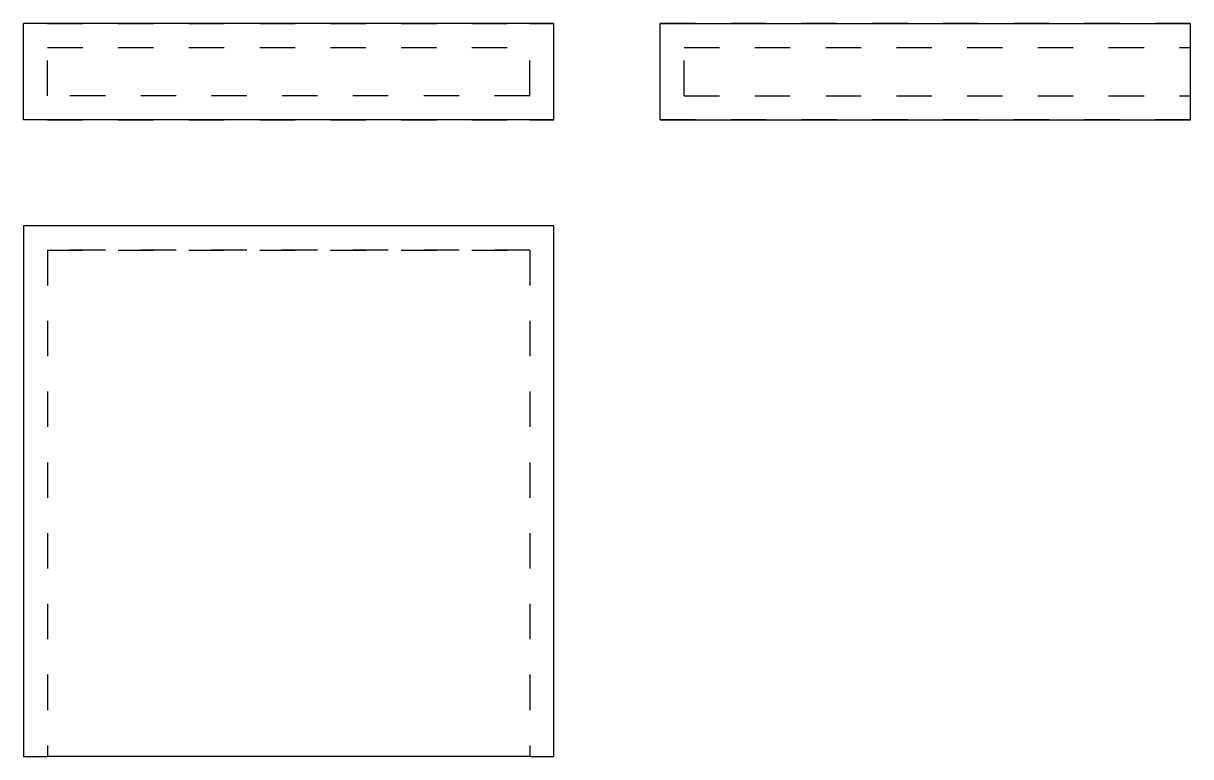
# Model space of a CAD drawing. Extents: x 0 to 3.3, y 0 to 2.07.
import ezdxf

# ---------------------------------------------------------------- set-up
doc = ezdxf.new("R2010")
doc.units = 0
doc.linetypes.add('HIDDEN', pattern=[0.075, 0.050025, -0.024975])
for name, color, linetype in [('FRONT', 7, 'CONTINUOUS'), ('FRONT_HID', 7, 'HIDDEN'), ('LEFT', 7, 'CONTINUOUS'), ('LEFT_HID', 7, 'HIDDEN'), ('TOP', 7, 'CONTINUOUS'), ('TOP_HID', 7, 'HIDDEN')]:
    doc.layers.add(name, color=color, linetype=linetype)

msp = doc.modelspace()

# ---------------------------------------------------------------- linework, layer by layer
at = {"layer": 'FRONT'}
for p, q in [((0.068182, 2.072727), (0, 2.072727)), ((0, 1.8), (0, 2.072727)), ((1.5, 2.072727), (0.068182, 2.072727)), ((1.5, 1.8), (1.5, 2.072727)), ((0.068182, 1.8), (0, 1.8)), ((1.5, 1.8), (0.068182, 1.8))]:
    msp.add_line(p, q, dxfattribs=at)
at = {"layer": 'FRONT_HID', "linetype": 'HIDDEN'}
for p, q in [((1.431818, 2.072727), (0.068182, 2.072727)), ((0.068182, 2.072727), (1.431818, 2.072727)), ((1.431818, 2.072727), (1.5, 2.072727)), ((1.431818, 2.072727), (1.5, 2.072727)), ((0.068182, 1.868182), (0.068182, 2.004545)), ((0.068182, 1.868182), (0.068182, 2.004545)), ((0.068182, 2.004545), (1.431818, 2.004545)), ((0.068182, 2.004545), (1.431818, 2.004545)), ((1.431818, 1.868182), (1.431818, 2.004545)), ((1.431818, 1.868182), (1.431818, 2.004545)), ((1.431818, 1.868182), (0.068182, 1.868182)), ((1.431818, 1.868182), (0.068182, 1.868182)), ((0.068182, 1.8), (1.431818, 1.8)), ((0.068182, 1.8), (1.431818, 1.8)), ((1.431818, 1.8), (1.5, 1.8)), ((1.431818, 1.8), (1.5, 1.8))]:
    msp.add_line(p, q, dxfattribs=at)
at = {"layer": 'LEFT'}
for p, q in [((1.8, 1.8), (1.8, 2.072727)), ((1.8, 2.072727), (3.3, 2.072727)), ((3.3, 1.8), (3.3, 2.072727)), ((1.8, 1.8), (3.3, 1.8))]:
    msp.add_line(p, q, dxfattribs=at)
at = {"layer": 'LEFT_HID', "linetype": 'HIDDEN'}
for p, q in [((1.868182, 2.072727), (1.8, 2.072727)), ((1.868182, 2.072727), (1.8, 2.072727)), ((3.3, 2.072727), (1.868182, 2.072727)), ((3.3, 2.072727), (1.868182, 2.072727)), ((1.868182, 2.072727), (3.3, 2.072727)), ((3.3, 2.004545), (3.3, 2.072727)), ((3.3, 2.004545), (3.3, 2.072727)), ((1.868182, 2.004545), (3.3, 2.004545)), ((1.868182, 1.868182), (1.868182, 2.004545)), ((1.868182, 1.868182), (1.868182, 2.004545)), ((1.868182, 2.004545), (3.3, 2.004545)), ((3.3, 1.868182), (3.3, 2.004545)), ((3.3, 1.868182), (3.3, 2.004545)), ((1.868182, 1.868182), (3.3, 1.868182)), ((1.868182, 1.868182), (3.3, 1.868182)), ((3.3, 1.8), (3.3, 1.868182)), ((3.3, 1.8), (3.3, 1.868182)), ((1.868182, 1.8), (1.8, 1.8)), ((1.868182, 1.8), (1.8, 1.8)), ((3.3, 1.8), (1.868182, 1.8)), ((1.868182, 1.8), (3.3, 1.8)), ((3.3, 1.8), (1.868182, 1.8))]:
    msp.add_line(p, q, dxfattribs=at)
at = {"layer": 'TOP'}
for p, q in [((0.068182, 1.5), (0, 1.5)), ((0, 1.5), (0, 0)), ((1.5, 1.5), (0.068182, 1.5)), ((1.5, 1.431818), (1.5, 1.5)), ((1.5, 0), (1.5, 1.431818)), ((0, 0), (0.068182, 0)), ((1.431818, 0), (0.068182, 0)), ((1.431818, 0), (1.5, 0))]:
    msp.add_line(p, q, dxfattribs=at)
at = {"layer": 'TOP_HID', "linetype": 'HIDDEN'}
for p, q in [((0.068182, 1.431818), (0.068182, 0)), ((1.431818, 1.431818), (0.068182, 1.431818)), ((0.068182, 1.431818), (0.068182, 0)), ((0.068182, 1.431818), (1.431818, 1.431818)), ((1.431818, 1.431818), (1.431818, 0)), ((1.431818, 1.431818), (1.431818, 0))]:
    msp.add_line(p, q, dxfattribs=at)

doc.saveas('drawing.dxf')
